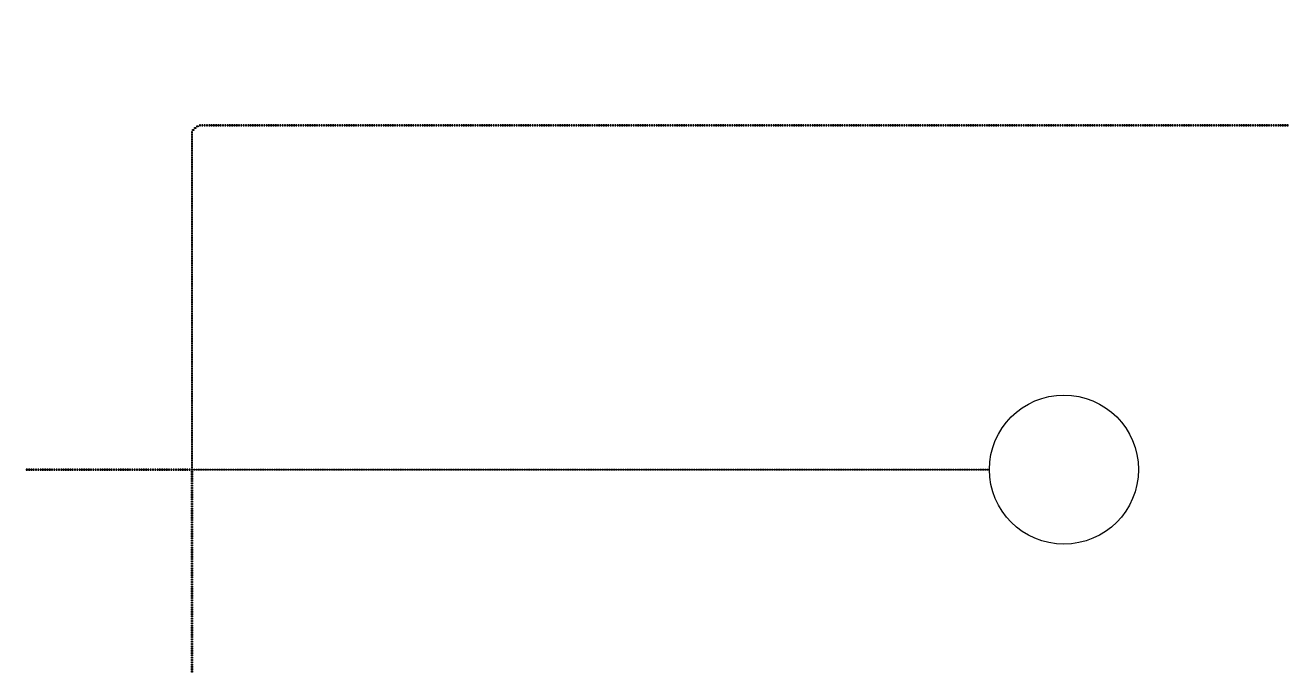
# Model space of a CAD drawing. Header units: inches. Extents: x 734146 to 834146, y 204695 to 304695.
# Drawn here: x 742060 to 745365, y 240892 to 242585 of the extents above; entities that cross this region are included whole.
import ezdxf

# ---------------------------------------------------------------- set-up
doc = ezdxf.new("R2010")
doc.units = ezdxf.units.IN
doc.header["$MEASUREMENT"] = 0

# ---------------------------------------------------------------- blocks, each defined once
blk = doc.blocks.new('*U107')
blk.add_lwpolyline([(1.5, 1.5), (-1.5, 1.5), (-1.5, -1.5), (1.5, -1.5)], close=True)
blk = doc.blocks.new('*U108')
at = {"color": 0, "linetype": 'ByBlock', "lineweight": -2, "transparency": 16777216}
for p in [(0, 0), (6, 0), (12, 0), (18, 0), (24, 0), (30, 0), (36, 0), (42, 0), (48, 0), (54, 0), (60, 0), (66, 0), (72, 0), (78, 0), (84, 0), (90, 0), (96, 0), (102, 0), (108, 0), (114, 0), (120, 0), (126, 0), (132, 0), (138, 0), (144, 0), (150, 0), (156, 0), (162, 0), (168, 0), (174, 0), (180, 0), (186, 0), (192, 0), (198, 0), (204, 0), (210, 0), (216, 0), (222, 0), (228, 0), (234, 0), (240, 0), (246, 0), (252, 0), (258, 0), (264, 0), (270, 0), (276, 0), (282, 0), (288, 0), (294, 0), (300, 0), (306, 0), (312, 0), (318, 0), (324, 0), (330, 0), (336, 0), (342, 0), (348, 0), (354, 0), (360, 0), (366, 0), (372, 0), (378, 0), (384, 0), (390, 0), (396, 0), (402, 0), (408, 0), (414, 0), (420, 0), (426, 0), (432, 0), (438, 0), (444, 0), (450, 0), (456, 0), (462, 0), (468, 0), (474, 0), (480, 0), (486, 0), (492, 0), (498, 0), (504, 0), (510, 0), (516, 0), (522, 0), (528, 0), (534, 0), (540, 0), (546, 0), (552, 0), (558, 0), (564, 0), (570, 0), (576, 0), (582, 0), (588, 0), (594, 0), (600, 0), (606, 0), (612, 0), (618, 0), (624, 0), (630, 0), (636, 0), (642, 0), (648, 0), (654, 0), (660, 0), (666, 0), (672, 0), (678, 0), (684, 0), (690, 0), (696, 0), (702, 0), (708, 0), (714, 0), (720, 0), (726, 0), (732, 0), (738, 0), (744, 0), (750, 0), (756, 0), (762, 0), (768, 0), (774, 0), (780, 0), (786, 0), (792, 0), (798, 0), (804, 0), (810, 0), (816, 0), (822, 0), (828, 0), (834, 0), (840, 0), (846, 0), (852, 0), (858, 0), (864, 0), (870, 0), (876, 0), (882, 0)]:
    blk.add_blockref('*U107', p, dxfattribs=at)
blk = doc.blocks.new('*U109')
blk.add_lwpolyline([(-1.5, 1.5), (1.5, 1.5), (1.5, -1.5), (-1.5, -1.5)], close=True)
blk = doc.blocks.new('*U110')
at = {"color": 0, "linetype": 'ByBlock', "lineweight": -2, "transparency": 16777216}
for p in [(0, 2844), (0, 2838), (0, 2832), (0, 2826), (0, 2820), (0, 2814), (0, 2808), (0, 2802), (0, 2796), (0, 2790), (0, 2784), (0, 2778), (0, 2772), (0, 2766), (0, 2760), (0, 2754), (0, 2748), (0, 2742), (0, 2736), (0, 2730), (0, 2724), (0, 2718), (0, 2712), (0, 2706), (0, 2700), (0, 2694), (0, 2688), (0, 2682), (0, 2676), (0, 2670), (0, 2664), (0, 2658), (0, 2652), (0, 2646), (0, 2640), (0, 2634), (0, 2628), (0, 2622), (0, 2616), (0, 2610), (0, 2604), (0, 2598), (0, 2592), (0, 2586), (0, 2580), (0, 2574), (0, 2568), (0, 2562), (0, 2556), (0, 2550), (0, 2544), (0, 2538), (0, 2532), (0, 2526), (0, 2520), (0, 2514), (0, 2508), (0, 2502), (0, 2496), (0, 2490), (0, 2484), (0, 2478), (0, 2472), (0, 2466), (0, 2460), (0, 2454), (0, 2448), (0, 2442), (0, 2436), (0, 2430), (0, 2424), (0, 2418), (0, 2412), (0, 2406), (0, 2400), (0, 2394), (0, 2388), (0, 2382), (0, 2376), (0, 2370), (0, 2364), (0, 2358), (0, 2352), (0, 2346), (0, 2340), (0, 2334), (0, 2328), (0, 2322), (0, 2316), (0, 2310), (0, 2304), (0, 2298), (0, 2292), (0, 2286), (0, 2280), (0, 2274), (0, 2268), (0, 2262), (0, 2256), (0, 2250), (0, 2244), (0, 2238), (0, 2232), (0, 2226), (0, 2220), (0, 2214), (0, 2208), (0, 2202), (0, 2196), (0, 2190), (0, 2184), (0, 2178), (0, 2172), (0, 2166), (0, 2160), (0, 2154), (0, 2148), (0, 2142), (0, 2136), (0, 2130), (0, 2124), (0, 2118), (0, 2112), (0, 2106), (0, 2100), (0, 2094), (0, 2088), (0, 2082), (0, 2076), (0, 2070), (0, 2064), (0, 2058), (0, 2052), (0, 2046), (0, 2040), (0, 2034), (0, 2028), (0, 2022), (0, 2016), (0, 2010), (0, 2004), (0, 1998), (0, 1992), (0, 1986), (0, 1980), (0, 1974), (0, 1968), (0, 1962), (0, 1956), (0, 1950), (0, 1944), (0, 1938), (0, 1932), (0, 1926), (0, 1920), (0, 1914), (0, 1908), (0, 1902), (0, 1896), (0, 1890), (0, 1884), (0, 1878), (0, 1872), (0, 1866), (0, 1860), (0, 1854), (0, 1848), (0, 1842), (0, 1836), (0, 1830), (0, 1824), (0, 1818), (0, 1812), (0, 1806), (0, 1800), (0, 1794), (0, 1788), (0, 1782), (0, 1776), (0, 1770), (0, 1764), (0, 1758), (0, 1752), (0, 1746), (0, 1740), (0, 1734), (0, 1728), (0, 1722), (0, 1716), (0, 1710), (0, 1704), (0, 1698), (0, 1692), (0, 1686), (0, 1680), (0, 1674), (0, 1668), (0, 1662), (0, 1656), (0, 1650), (0, 1644), (0, 1638), (0, 1632), (0, 1626), (0, 1620), (0, 1614), (0, 1608), (0, 1602), (0, 1596), (0, 1590), (0, 1584), (0, 1578), (0, 1572), (0, 1566), (0, 1560), (0, 1554), (0, 1548), (0, 1542), (0, 1536), (0, 1530), (0, 1524), (0, 1518), (0, 1512), (0, 1506), (0, 1500), (0, 1494), (0, 1488), (0, 1482), (0, 1476), (0, 1470), (0, 1464), (0, 1458), (0, 1452), (0, 1446), (0, 1440), (0, 1434), (0, 1428), (0, 1422), (0, 1416), (0, 1410), (0, 1404), (0, 1398), (0, 1392), (0, 1386), (0, 1380), (0, 1374), (0, 1368), (0, 1362), (0, 1356), (0, 1350), (0, 1344), (0, 1338), (0, 1332), (0, 1326), (0, 1320), (0, 1314), (0, 1308), (0, 1302), (0, 1296), (0, 1290), (0, 1284), (0, 1278), (0, 1272), (0, 1266), (0, 1260), (0, 1254), (0, 1248), (0, 1242), (0, 1236), (0, 1230), (0, 1224), (0, 1218), (0, 1212), (0, 1206), (0, 1200), (0, 1194), (0, 1188), (0, 1182), (0, 1176), (0, 1170), (0, 1164), (0, 1158), (0, 1152), (0, 1146), (0, 1140), (0, 1134), (0, 1128), (0, 1122), (0, 1116), (0, 1110), (0, 1104), (0, 1098), (0, 1092), (0, 1086), (0, 1080), (0, 1074), (0, 1068), (0, 1062), (0, 1056), (0, 1050), (0, 1044), (0, 1038), (0, 1032), (0, 1026), (0, 1020), (0, 1014), (0, 1008), (0, 1002), (0, 996), (0, 990), (0, 984), (0, 978), (0, 972), (0, 966), (0, 960), (0, 954), (0, 948), (0, 942), (0, 936), (0, 930), (0, 924), (0, 918), (0, 912), (0, 906), (0, 900), (0, 894), (0, 888), (0, 882), (0, 876), (0, 870), (0, 864), (0, 858), (0, 852), (0, 846), (0, 840), (0, 834), (0, 828), (0, 822), (0, 816), (0, 810), (0, 804), (0, 798), (0, 792), (0, 786), (0, 780), (0, 774), (0, 768), (0, 762), (0, 756), (0, 750), (0, 744), (0, 738), (0, 732), (0, 726), (0, 720), (0, 714), (0, 708), (0, 702), (0, 696), (0, 690), (0, 684), (0, 678), (0, 672), (0, 666), (0, 660), (0, 654), (0, 648), (0, 642), (0, 636), (0, 630), (0, 624), (0, 618), (0, 612), (0, 606), (0, 600), (0, 594), (0, 588), (0, 582), (0, 576), (0, 570), (0, 564), (0, 558), (0, 552), (0, 546), (0, 540), (0, 534), (0, 528), (0, 522), (0, 516), (0, 510), (0, 504), (0, 498), (0, 492), (0, 486), (0, 480), (0, 474), (0, 468), (0, 462), (0, 456), (0, 450), (0, 444), (0, 438), (0, 432), (0, 426), (0, 420), (0, 414), (0, 408), (0, 402), (0, 396), (0, 390), (0, 384), (0, 378), (0, 372), (0, 366), (0, 360), (0, 354), (0, 348), (0, 342), (0, 336), (0, 330), (0, 324), (0, 318), (0, 312), (0, 306), (0, 300), (0, 294), (0, 288), (0, 282), (0, 276), (0, 270), (0, 264), (0, 258), (0, 252), (0, 246), (0, 240), (0, 234), (0, 228), (0, 222), (0, 216), (0, 210), (0, 204), (0, 198), (0, 192), (0, 186), (0, 180), (0, 174), (0, 168), (0, 162), (0, 156), (0, 150), (0, 144), (0, 138), (0, 132), (0, 126), (0, 120), (0, 114), (0, 108), (0, 102), (0, 96), (0, 90), (0, 84), (0, 78), (0, 72), (0, 66), (0, 60), (0, 54), (0, 48), (0, 42), (0, 36), (0, 30), (0, 24), (0, 18), (0, 12), (0, 6), (0, 0)]:
    blk.add_blockref('*U109', p, dxfattribs=at)

msp = doc.modelspace()

# ---------------------------------------------------------------- linework, layer by layer
for points in [[(742497.8, 242309.6), (742497.8, 242312.6), (742500.8, 242312.6), (742500.8, 242309.6)], [(742503.1, 242314.9), (742503.1, 242317.9), (742506.1, 242317.9), (742506.1, 242314.9)], [(742509, 242319.6), (742509, 242322.6), (742512, 242322.6), (742512, 242319.6)], [(742062.7, 241424.6), (742062.7, 241421.6), (742065.7, 241421.6), (742065.7, 241424.6)], [(742068.7, 241424.6), (742068.7, 241421.6), (742071.7, 241421.6), (742071.7, 241424.6)], [(742074.7, 241424.6), (742074.7, 241421.6), (742077.7, 241421.6), (742077.7, 241424.6)], [(742080.7, 241424.6), (742080.7, 241421.6), (742083.7, 241421.6), (742083.7, 241424.6)], [(742086.7, 241424.6), (742086.7, 241421.6), (742089.7, 241421.6), (742089.7, 241424.6)], [(742092.7, 241424.6), (742092.7, 241421.6), (742095.7, 241421.6), (742095.7, 241424.6)], [(742098.7, 241424.6), (742098.7, 241421.6), (742101.7, 241421.6), (742101.7, 241424.6)], [(742104.7, 241424.6), (742104.7, 241421.6), (742107.7, 241421.6), (742107.7, 241424.6)], [(742110.7, 241424.6), (742110.7, 241421.6), (742113.7, 241421.6), (742113.7, 241424.6)], [(742116.7, 241424.6), (742116.7, 241421.6), (742119.7, 241421.6), (742119.7, 241424.6)], [(742122.7, 241424.6), (742122.7, 241421.6), (742125.7, 241421.6), (742125.7, 241424.6)], [(742128.7, 241424.6), (742128.7, 241421.6), (742131.7, 241421.6), (742131.7, 241424.6)], [(742134.7, 241424.6), (742134.7, 241421.6), (742137.7, 241421.6), (742137.7, 241424.6)], [(742140.7, 241424.6), (742140.7, 241421.6), (742143.7, 241421.6), (742143.7, 241424.6)], [(742146.7, 241424.6), (742146.7, 241421.6), (742149.7, 241421.6), (742149.7, 241424.6)], [(742152.7, 241424.6), (742152.7, 241421.6), (742155.7, 241421.6), (742155.7, 241424.6)], [(742158.7, 241424.6), (742158.7, 241421.6), (742161.7, 241421.6), (742161.7, 241424.6)], [(742164.7, 241424.6), (742164.7, 241421.6), (742167.7, 241421.6), (742167.7, 241424.6)], [(742170.7, 241424.6), (742170.7, 241421.6), (742173.7, 241421.6), (742173.7, 241424.6)], [(742176.7, 241424.6), (742176.7, 241421.6), (742179.7, 241421.6), (742179.7, 241424.6)], [(742182.7, 241424.6), (742182.7, 241421.6), (742185.7, 241421.6), (742185.7, 241424.6)], [(742188.7, 241424.6), (742188.7, 241421.6), (742191.7, 241421.6), (742191.7, 241424.6)], [(742194.7, 241424.6), (742194.7, 241421.6), (742197.7, 241421.6), (742197.7, 241424.6)], [(742200.7, 241424.6), (742200.7, 241421.6), (742203.7, 241421.6), (742203.7, 241424.6)], [(742206.7, 241424.6), (742206.7, 241421.6), (742209.7, 241421.6), (742209.7, 241424.6)], [(742212.7, 241424.6), (742212.7, 241421.6), (742215.7, 241421.6), (742215.7, 241424.6)], [(742218.7, 241424.6), (742218.7, 241421.6), (742221.7, 241421.6), (742221.7, 241424.6)], [(742224.7, 241424.6), (742224.7, 241421.6), (742227.7, 241421.6), (742227.7, 241424.6)], [(742230.7, 241424.6), (742230.7, 241421.6), (742233.7, 241421.6), (742233.7, 241424.6)], [(742236.7, 241424.6), (742236.7, 241421.6), (742239.7, 241421.6), (742239.7, 241424.6)], [(742242.7, 241424.6), (742242.7, 241421.6), (742245.7, 241421.6), (742245.7, 241424.6)], [(742248.7, 241424.6), (742248.7, 241421.6), (742251.7, 241421.6), (742251.7, 241424.6)], [(742254.7, 241424.6), (742254.7, 241421.6), (742257.7, 241421.6), (742257.7, 241424.6)], [(742260.7, 241424.6), (742260.7, 241421.6), (742263.7, 241421.6), (742263.7, 241424.6)], [(742266.7, 241424.6), (742266.7, 241421.6), (742269.7, 241421.6), (742269.7, 241424.6)], [(742272.7, 241424.6), (742272.7, 241421.6), (742275.7, 241421.6), (742275.7, 241424.6)], [(742278.7, 241424.6), (742278.7, 241421.6), (742281.7, 241421.6), (742281.7, 241424.6)], [(742284.7, 241424.6), (742284.7, 241421.6), (742287.7, 241421.6), (742287.7, 241424.6)], [(742290.7, 241424.6), (742290.7, 241421.6), (742293.7, 241421.6), (742293.7, 241424.6)], [(742296.7, 241424.6), (742296.7, 241421.6), (742299.7, 241421.6), (742299.7, 241424.6)], [(742302.7, 241424.6), (742302.7, 241421.6), (742305.7, 241421.6), (742305.7, 241424.6)], [(742308.7, 241424.6), (742308.7, 241421.6), (742311.7, 241421.6), (742311.7, 241424.6)], [(742314.7, 241424.6), (742314.7, 241421.6), (742317.7, 241421.6), (742317.7, 241424.6)], [(742320.7, 241424.6), (742320.7, 241421.6), (742323.7, 241421.6), (742323.7, 241424.6)], [(742326.7, 241424.6), (742326.7, 241421.6), (742329.7, 241421.6), (742329.7, 241424.6)], [(742332.7, 241424.6), (742332.7, 241421.6), (742335.7, 241421.6), (742335.7, 241424.6)], [(742338.7, 241424.6), (742338.7, 241421.6), (742341.7, 241421.6), (742341.7, 241424.6)], [(742344.7, 241424.6), (742344.7, 241421.6), (742347.7, 241421.6), (742347.7, 241424.6)], [(742350.7, 241424.6), (742350.7, 241421.6), (742353.7, 241421.6), (742353.7, 241424.6)], [(742356.7, 241424.6), (742356.7, 241421.6), (742359.7, 241421.6), (742359.7, 241424.6)], [(742362.7, 241424.6), (742362.7, 241421.6), (742365.7, 241421.6), (742365.7, 241424.6)], [(742368.7, 241424.6), (742368.7, 241421.6), (742371.7, 241421.6), (742371.7, 241424.6)], [(742374.7, 241424.6), (742374.7, 241421.6), (742377.7, 241421.6), (742377.7, 241424.6)], [(742380.7, 241424.6), (742380.7, 241421.6), (742383.7, 241421.6), (742383.7, 241424.6)], [(742386.7, 241424.6), (742386.7, 241421.6), (742389.7, 241421.6), (742389.7, 241424.6)], [(742392.7, 241424.6), (742392.7, 241421.6), (742395.7, 241421.6), (742395.7, 241424.6)], [(742398.7, 241424.6), (742398.7, 241421.6), (742401.7, 241421.6), (742401.7, 241424.6)], [(742404.7, 241424.6), (742404.7, 241421.6), (742407.7, 241421.6), (742407.7, 241424.6)], [(742410.7, 241424.6), (742410.7, 241421.6), (742413.7, 241421.6), (742413.7, 241424.6)], [(742416.7, 241424.6), (742416.7, 241421.6), (742419.7, 241421.6), (742419.7, 241424.6)], [(742422.7, 241424.6), (742422.7, 241421.6), (742425.7, 241421.6), (742425.7, 241424.6)], [(742428.7, 241424.6), (742428.7, 241421.6), (742431.7, 241421.6), (742431.7, 241424.6)], [(742434.7, 241424.6), (742434.7, 241421.6), (742437.7, 241421.6), (742437.7, 241424.6)], [(742440.7, 241424.6), (742440.7, 241421.6), (742443.7, 241421.6), (742443.7, 241424.6)], [(742446.7, 241424.6), (742446.7, 241421.6), (742449.7, 241421.6), (742449.7, 241424.6)], [(742452.7, 241424.6), (742452.7, 241421.6), (742455.7, 241421.6), (742455.7, 241424.6)], [(742458.7, 241424.6), (742458.7, 241421.6), (742461.7, 241421.6), (742461.7, 241424.6)], [(742464.7, 241424.6), (742464.7, 241421.6), (742467.7, 241421.6), (742467.7, 241424.6)], [(742470.7, 241424.6), (742470.7, 241421.6), (742473.7, 241421.6), (742473.7, 241424.6)], [(742476.7, 241424.6), (742476.7, 241421.6), (742479.7, 241421.6), (742479.7, 241424.6)], [(742482.7, 241424.6), (742482.7, 241421.6), (742485.7, 241421.6), (742485.7, 241424.6)], [(742488.7, 241424.6), (742488.7, 241421.6), (742491.7, 241421.6), (742491.7, 241424.6)], [(742494.7, 241415.6), (742494.7, 241418.6), (742497.7, 241418.6), (742497.7, 241415.6)], [(742494.7, 241409.6), (742494.7, 241412.6), (742497.7, 241412.6), (742497.7, 241409.6)], [(742494.7, 241403.6), (742494.7, 241406.6), (742497.7, 241406.6), (742497.7, 241403.6)], [(742503.7, 241424.6), (742503.7, 241421.6), (742500.7, 241421.6), (742500.7, 241424.6)], [(742509.7, 241424.6), (742509.7, 241421.6), (742506.7, 241421.6), (742506.7, 241424.6)], [(742515.7, 241424.6), (742515.7, 241421.6), (742512.7, 241421.6), (742512.7, 241424.6)], [(742521.7, 241424.6), (742521.7, 241421.6), (742518.7, 241421.6), (742518.7, 241424.6)], [(742527.7, 241424.6), (742527.7, 241421.6), (742524.7, 241421.6), (742524.7, 241424.6)], [(742533.7, 241424.6), (742533.7, 241421.6), (742530.7, 241421.6), (742530.7, 241424.6)], [(742539.7, 241424.6), (742539.7, 241421.6), (742536.7, 241421.6), (742536.7, 241424.6)], [(742545.7, 241424.6), (742545.7, 241421.6), (742542.7, 241421.6), (742542.7, 241424.6)], [(742551.7, 241424.6), (742551.7, 241421.6), (742548.7, 241421.6), (742548.7, 241424.6)], [(742557.7, 241424.6), (742557.7, 241421.6), (742554.7, 241421.6), (742554.7, 241424.6)], [(742563.7, 241424.6), (742563.7, 241421.6), (742560.7, 241421.6), (742560.7, 241424.6)], [(742569.7, 241424.6), (742569.7, 241421.6), (742566.7, 241421.6), (742566.7, 241424.6)], [(742575.7, 241424.6), (742575.7, 241421.6), (742572.7, 241421.6), (742572.7, 241424.6)], [(742581.7, 241424.6), (742581.7, 241421.6), (742578.7, 241421.6), (742578.7, 241424.6)], [(742587.7, 241424.6), (742587.7, 241421.6), (742584.7, 241421.6), (742584.7, 241424.6)], [(742593.7, 241424.6), (742593.7, 241421.6), (742590.7, 241421.6), (742590.7, 241424.6)], [(742599.7, 241424.6), (742599.7, 241421.6), (742596.7, 241421.6), (742596.7, 241424.6)], [(742605.7, 241424.6), (742605.7, 241421.6), (742602.7, 241421.6), (742602.7, 241424.6)], [(742611.7, 241424.6), (742611.7, 241421.6), (742608.7, 241421.6), (742608.7, 241424.6)], [(742617.7, 241424.6), (742617.7, 241421.6), (742614.7, 241421.6), (742614.7, 241424.6)], [(742623.7, 241424.6), (742623.7, 241421.6), (742620.7, 241421.6), (742620.7, 241424.6)], [(742629.7, 241424.6), (742629.7, 241421.6), (742626.7, 241421.6), (742626.7, 241424.6)], [(742635.7, 241424.6), (742635.7, 241421.6), (742632.7, 241421.6), (742632.7, 241424.6)], [(742641.7, 241424.6), (742641.7, 241421.6), (742638.7, 241421.6), (742638.7, 241424.6)], [(742647.7, 241424.6), (742647.7, 241421.6), (742644.7, 241421.6), (742644.7, 241424.6)], [(742653.7, 241424.6), (742653.7, 241421.6), (742650.7, 241421.6), (742650.7, 241424.6)], [(742659.7, 241424.6), (742659.7, 241421.6), (742656.7, 241421.6), (742656.7, 241424.6)], [(742665.7, 241424.6), (742665.7, 241421.6), (742662.7, 241421.6), (742662.7, 241424.6)], [(742671.7, 241424.6), (742671.7, 241421.6), (742668.7, 241421.6), (742668.7, 241424.6)], [(742677.7, 241424.6), (742677.7, 241421.6), (742674.7, 241421.6), (742674.7, 241424.6)], [(742683.7, 241424.6), (742683.7, 241421.6), (742680.7, 241421.6), (742680.7, 241424.6)], [(742689.7, 241424.6), (742689.7, 241421.6), (742686.7, 241421.6), (742686.7, 241424.6)], [(742695.7, 241424.6), (742695.7, 241421.6), (742692.7, 241421.6), (742692.7, 241424.6)], [(742701.7, 241424.6), (742701.7, 241421.6), (742698.7, 241421.6), (742698.7, 241424.6)], [(742707.7, 241424.6), (742707.7, 241421.6), (742704.7, 241421.6), (742704.7, 241424.6)], [(742713.7, 241424.6), (742713.7, 241421.6), (742710.7, 241421.6), (742710.7, 241424.6)], [(742719.7, 241424.6), (742719.7, 241421.6), (742716.7, 241421.6), (742716.7, 241424.6)], [(742725.7, 241424.6), (742725.7, 241421.6), (742722.7, 241421.6), (742722.7, 241424.6)], [(742731.7, 241424.6), (742731.7, 241421.6), (742728.7, 241421.6), (742728.7, 241424.6)], [(742737.7, 241424.6), (742737.7, 241421.6), (742734.7, 241421.6), (742734.7, 241424.6)], [(742743.7, 241424.6), (742743.7, 241421.6), (742740.7, 241421.6), (742740.7, 241424.6)], [(742749.7, 241424.6), (742749.7, 241421.6), (742746.7, 241421.6), (742746.7, 241424.6)], [(742755.7, 241424.6), (742755.7, 241421.6), (742752.7, 241421.6), (742752.7, 241424.6)], [(742761.7, 241424.6), (742761.7, 241421.6), (742758.7, 241421.6), (742758.7, 241424.6)], [(742767.7, 241424.6), (742767.7, 241421.6), (742764.7, 241421.6), (742764.7, 241424.6)], [(742773.7, 241424.6), (742773.7, 241421.6), (742770.7, 241421.6), (742770.7, 241424.6)], [(742779.7, 241424.6), (742779.7, 241421.6), (742776.7, 241421.6), (742776.7, 241424.6)], [(742785.7, 241424.6), (742785.7, 241421.6), (742782.7, 241421.6), (742782.7, 241424.6)], [(742791.7, 241424.6), (742791.7, 241421.6), (742788.7, 241421.6), (742788.7, 241424.6)], [(742797.7, 241424.6), (742797.7, 241421.6), (742794.7, 241421.6), (742794.7, 241424.6)], [(742803.7, 241424.6), (742803.7, 241421.6), (742800.7, 241421.6), (742800.7, 241424.6)], [(742809.7, 241424.6), (742809.7, 241421.6), (742806.7, 241421.6), (742806.7, 241424.6)], [(742815.7, 241424.6), (742815.7, 241421.6), (742812.7, 241421.6), (742812.7, 241424.6)], [(742821.7, 241424.6), (742821.7, 241421.6), (742818.7, 241421.6), (742818.7, 241424.6)], [(742827.7, 241424.6), (742827.7, 241421.6), (742824.7, 241421.6), (742824.7, 241424.6)], [(742833.7, 241424.6), (742833.7, 241421.6), (742830.7, 241421.6), (742830.7, 241424.6)], [(742839.7, 241424.6), (742839.7, 241421.6), (742836.7, 241421.6), (742836.7, 241424.6)], [(742845.7, 241424.6), (742845.7, 241421.6), (742842.7, 241421.6), (742842.7, 241424.6)], [(742851.7, 241424.6), (742851.7, 241421.6), (742848.7, 241421.6), (742848.7, 241424.6)], [(742857.7, 241424.6), (742857.7, 241421.6), (742854.7, 241421.6), (742854.7, 241424.6)], [(742863.7, 241424.6), (742863.7, 241421.6), (742860.7, 241421.6), (742860.7, 241424.6)], [(742869.7, 241424.6), (742869.7, 241421.6), (742866.7, 241421.6), (742866.7, 241424.6)], [(742875.7, 241424.6), (742875.7, 241421.6), (742872.7, 241421.6), (742872.7, 241424.6)], [(742881.7, 241424.6), (742881.7, 241421.6), (742878.7, 241421.6), (742878.7, 241424.6)], [(742887.7, 241424.6), (742887.7, 241421.6), (742884.7, 241421.6), (742884.7, 241424.6)], [(742893.7, 241424.6), (742893.7, 241421.6), (742890.7, 241421.6), (742890.7, 241424.6)], [(742899.7, 241424.6), (742899.7, 241421.6), (742896.7, 241421.6), (742896.7, 241424.6)], [(742905.7, 241424.6), (742905.7, 241421.6), (742902.7, 241421.6), (742902.7, 241424.6)], [(742911.7, 241424.6), (742911.7, 241421.6), (742908.7, 241421.6), (742908.7, 241424.6)], [(742917.7, 241424.6), (742917.7, 241421.6), (742914.7, 241421.6), (742914.7, 241424.6)], [(742923.7, 241424.6), (742923.7, 241421.6), (742920.7, 241421.6), (742920.7, 241424.6)], [(742929.7, 241424.6), (742929.7, 241421.6), (742926.7, 241421.6), (742926.7, 241424.6)], [(742935.7, 241424.6), (742935.7, 241421.6), (742932.7, 241421.6), (742932.7, 241424.6)], [(742941.7, 241424.6), (742941.7, 241421.6), (742938.7, 241421.6), (742938.7, 241424.6)], [(742947.7, 241424.6), (742947.7, 241421.6), (742944.7, 241421.6), (742944.7, 241424.6)], [(742953.7, 241424.6), (742953.7, 241421.6), (742950.7, 241421.6), (742950.7, 241424.6)], [(742959.7, 241424.6), (742959.7, 241421.6), (742956.7, 241421.6), (742956.7, 241424.6)], [(742965.7, 241424.6), (742965.7, 241421.6), (742962.7, 241421.6), (742962.7, 241424.6)], [(742971.7, 241424.6), (742971.7, 241421.6), (742968.7, 241421.6), (742968.7, 241424.6)], [(742977.7, 241424.6), (742977.7, 241421.6), (742974.7, 241421.6), (742974.7, 241424.6)], [(742983.7, 241424.6), (742983.7, 241421.6), (742980.7, 241421.6), (742980.7, 241424.6)], [(742989.7, 241424.6), (742989.7, 241421.6), (742986.7, 241421.6), (742986.7, 241424.6)], [(742995.7, 241424.6), (742995.7, 241421.6), (742992.7, 241421.6), (742992.7, 241424.6)], [(743001.7, 241424.6), (743001.7, 241421.6), (742998.7, 241421.6), (742998.7, 241424.6)], [(743007.7, 241424.6), (743007.7, 241421.6), (743004.7, 241421.6), (743004.7, 241424.6)], [(743013.7, 241424.6), (743013.7, 241421.6), (743010.7, 241421.6), (743010.7, 241424.6)], [(743019.7, 241424.6), (743019.7, 241421.6), (743016.7, 241421.6), (743016.7, 241424.6)], [(743025.7, 241424.6), (743025.7, 241421.6), (743022.7, 241421.6), (743022.7, 241424.6)], [(743031.7, 241424.6), (743031.7, 241421.6), (743028.7, 241421.6), (743028.7, 241424.6)], [(743037.7, 241424.6), (743037.7, 241421.6), (743034.7, 241421.6), (743034.7, 241424.6)], [(743043.7, 241424.6), (743043.7, 241421.6), (743040.7, 241421.6), (743040.7, 241424.6)], [(743049.7, 241424.6), (743049.7, 241421.6), (743046.7, 241421.6), (743046.7, 241424.6)], [(743055.7, 241424.6), (743055.7, 241421.6), (743052.7, 241421.6), (743052.7, 241424.6)], [(743061.7, 241424.6), (743061.7, 241421.6), (743058.7, 241421.6), (743058.7, 241424.6)], [(743067.7, 241424.6), (743067.7, 241421.6), (743064.7, 241421.6), (743064.7, 241424.6)], [(743073.7, 241424.6), (743073.7, 241421.6), (743070.7, 241421.6), (743070.7, 241424.6)], [(743079.7, 241424.6), (743079.7, 241421.6), (743076.7, 241421.6), (743076.7, 241424.6)], [(743085.7, 241424.6), (743085.7, 241421.6), (743082.7, 241421.6), (743082.7, 241424.6)], [(743091.7, 241424.6), (743091.7, 241421.6), (743088.7, 241421.6), (743088.7, 241424.6)], [(743097.7, 241424.6), (743097.7, 241421.6), (743094.7, 241421.6), (743094.7, 241424.6)], [(743103.7, 241424.6), (743103.7, 241421.6), (743100.7, 241421.6), (743100.7, 241424.6)], [(743109.7, 241424.6), (743109.7, 241421.6), (743106.7, 241421.6), (743106.7, 241424.6)], [(743115.7, 241424.6), (743115.7, 241421.6), (743112.7, 241421.6), (743112.7, 241424.6)], [(743121.7, 241424.6), (743121.7, 241421.6), (743118.7, 241421.6), (743118.7, 241424.6)], [(743127.7, 241424.6), (743127.7, 241421.6), (743124.7, 241421.6), (743124.7, 241424.6)], [(743133.7, 241424.6), (743133.7, 241421.6), (743130.7, 241421.6), (743130.7, 241424.6)], [(743139.7, 241424.6), (743139.7, 241421.6), (743136.7, 241421.6), (743136.7, 241424.6)], [(743145.7, 241424.6), (743145.7, 241421.6), (743142.7, 241421.6), (743142.7, 241424.6)], [(743151.7, 241424.6), (743151.7, 241421.6), (743148.7, 241421.6), (743148.7, 241424.6)], [(743157.7, 241424.6), (743157.7, 241421.6), (743154.7, 241421.6), (743154.7, 241424.6)], [(743163.7, 241424.6), (743163.7, 241421.6), (743160.7, 241421.6), (743160.7, 241424.6)], [(743169.7, 241424.6), (743169.7, 241421.6), (743166.7, 241421.6), (743166.7, 241424.6)], [(743175.7, 241424.6), (743175.7, 241421.6), (743172.7, 241421.6), (743172.7, 241424.6)], [(743181.7, 241424.6), (743181.7, 241421.6), (743178.7, 241421.6), (743178.7, 241424.6)], [(743187.7, 241424.6), (743187.7, 241421.6), (743184.7, 241421.6), (743184.7, 241424.6)], [(743193.7, 241424.6), (743193.7, 241421.6), (743190.7, 241421.6), (743190.7, 241424.6)], [(743199.7, 241424.6), (743199.7, 241421.6), (743196.7, 241421.6), (743196.7, 241424.6)], [(743205.7, 241424.6), (743205.7, 241421.6), (743202.7, 241421.6), (743202.7, 241424.6)], [(743211.7, 241424.6), (743211.7, 241421.6), (743208.7, 241421.6), (743208.7, 241424.6)], [(743217.7, 241424.6), (743217.7, 241421.6), (743214.7, 241421.6), (743214.7, 241424.6)], [(743223.7, 241424.6), (743223.7, 241421.6), (743220.7, 241421.6), (743220.7, 241424.6)], [(743229.7, 241424.6), (743229.7, 241421.6), (743226.7, 241421.6), (743226.7, 241424.6)], [(743235.7, 241424.6), (743235.7, 241421.6), (743232.7, 241421.6), (743232.7, 241424.6)], [(743241.7, 241424.6), (743241.7, 241421.6), (743238.7, 241421.6), (743238.7, 241424.6)], [(743247.7, 241424.6), (743247.7, 241421.6), (743244.7, 241421.6), (743244.7, 241424.6)], [(743253.7, 241424.6), (743253.7, 241421.6), (743250.7, 241421.6), (743250.7, 241424.6)], [(743259.7, 241424.6), (743259.7, 241421.6), (743256.7, 241421.6), (743256.7, 241424.6)], [(743265.7, 241424.6), (743265.7, 241421.6), (743262.7, 241421.6), (743262.7, 241424.6)], [(743271.7, 241424.6), (743271.7, 241421.6), (743268.7, 241421.6), (743268.7, 241424.6)], [(743277.7, 241424.6), (743277.7, 241421.6), (743274.7, 241421.6), (743274.7, 241424.6)], [(743283.7, 241424.6), (743283.7, 241421.6), (743280.7, 241421.6), (743280.7, 241424.6)], [(743289.7, 241424.6), (743289.7, 241421.6), (743286.7, 241421.6), (743286.7, 241424.6)], [(743295.7, 241424.6), (743295.7, 241421.6), (743292.7, 241421.6), (743292.7, 241424.6)], [(743301.7, 241424.6), (743301.7, 241421.6), (743298.7, 241421.6), (743298.7, 241424.6)], [(743307.7, 241424.6), (743307.7, 241421.6), (743304.7, 241421.6), (743304.7, 241424.6)], [(743313.7, 241424.6), (743313.7, 241421.6), (743310.7, 241421.6), (743310.7, 241424.6)], [(743319.7, 241424.6), (743319.7, 241421.6), (743316.7, 241421.6), (743316.7, 241424.6)], [(743325.7, 241424.6), (743325.7, 241421.6), (743322.7, 241421.6), (743322.7, 241424.6)], [(743331.7, 241424.6), (743331.7, 241421.6), (743328.7, 241421.6), (743328.7, 241424.6)], [(743337.7, 241424.6), (743337.7, 241421.6), (743334.7, 241421.6), (743334.7, 241424.6)], [(743343.7, 241424.6), (743343.7, 241421.6), (743340.7, 241421.6), (743340.7, 241424.6)], [(743349.7, 241424.6), (743349.7, 241421.6), (743346.7, 241421.6), (743346.7, 241424.6)], [(743355.7, 241424.6), (743355.7, 241421.6), (743352.7, 241421.6), (743352.7, 241424.6)], [(743361.7, 241424.6), (743361.7, 241421.6), (743358.7, 241421.6), (743358.7, 241424.6)], [(743367.7, 241424.6), (743367.7, 241421.6), (743364.7, 241421.6), (743364.7, 241424.6)], [(743373.7, 241424.6), (743373.7, 241421.6), (743370.7, 241421.6), (743370.7, 241424.6)], [(743379.7, 241424.6), (743379.7, 241421.6), (743376.7, 241421.6), (743376.7, 241424.6)], [(743385.7, 241424.6), (743385.7, 241421.6), (743382.7, 241421.6), (743382.7, 241424.6)], [(743391.7, 241424.6), (743391.7, 241421.6), (743388.7, 241421.6), (743388.7, 241424.6)], [(743397.7, 241424.6), (743397.7, 241421.6), (743394.7, 241421.6), (743394.7, 241424.6)], [(743403.7, 241424.6), (743403.7, 241421.6), (743400.7, 241421.6), (743400.7, 241424.6)], [(743409.7, 241424.6), (743409.7, 241421.6), (743406.7, 241421.6), (743406.7, 241424.6)], [(743415.7, 241424.6), (743415.7, 241421.6), (743412.7, 241421.6), (743412.7, 241424.6)], [(743421.7, 241424.6), (743421.7, 241421.6), (743418.7, 241421.6), (743418.7, 241424.6)], [(743427.7, 241424.6), (743427.7, 241421.6), (743424.7, 241421.6), (743424.7, 241424.6)], [(743433.7, 241424.6), (743433.7, 241421.6), (743430.7, 241421.6), (743430.7, 241424.6)], [(743439.7, 241424.6), (743439.7, 241421.6), (743436.7, 241421.6), (743436.7, 241424.6)], [(743445.7, 241424.6), (743445.7, 241421.6), (743442.7, 241421.6), (743442.7, 241424.6)], [(743451.7, 241424.6), (743451.7, 241421.6), (743448.7, 241421.6), (743448.7, 241424.6)], [(743457.7, 241424.6), (743457.7, 241421.6), (743454.7, 241421.6), (743454.7, 241424.6)], [(743463.7, 241424.6), (743463.7, 241421.6), (743460.7, 241421.6), (743460.7, 241424.6)], [(743469.7, 241424.6), (743469.7, 241421.6), (743466.7, 241421.6), (743466.7, 241424.6)], [(743475.7, 241424.6), (743475.7, 241421.6), (743472.7, 241421.6), (743472.7, 241424.6)], [(743481.7, 241424.6), (743481.7, 241421.6), (743478.7, 241421.6), (743478.7, 241424.6)], [(743487.7, 241424.6), (743487.7, 241421.6), (743484.7, 241421.6), (743484.7, 241424.6)], [(743493.7, 241424.6), (743493.7, 241421.6), (743490.7, 241421.6), (743490.7, 241424.6)], [(743499.7, 241424.6), (743499.7, 241421.6), (743496.7, 241421.6), (743496.7, 241424.6)], [(743505.7, 241424.6), (743505.7, 241421.6), (743502.7, 241421.6), (743502.7, 241424.6)], [(743511.7, 241424.6), (743511.7, 241421.6), (743508.7, 241421.6), (743508.7, 241424.6)], [(743517.7, 241424.6), (743517.7, 241421.6), (743514.7, 241421.6), (743514.7, 241424.6)], [(743523.7, 241424.6), (743523.7, 241421.6), (743520.7, 241421.6), (743520.7, 241424.6)], [(743529.7, 241424.6), (743529.7, 241421.6), (743526.7, 241421.6), (743526.7, 241424.6)], [(743535.7, 241424.6), (743535.7, 241421.6), (743532.7, 241421.6), (743532.7, 241424.6)], [(743541.7, 241424.6), (743541.7, 241421.6), (743538.7, 241421.6), (743538.7, 241424.6)], [(743547.7, 241424.6), (743547.7, 241421.6), (743544.7, 241421.6), (743544.7, 241424.6)], [(743553.7, 241424.6), (743553.7, 241421.6), (743550.7, 241421.6), (743550.7, 241424.6)], [(743559.7, 241424.6), (743559.7, 241421.6), (743556.7, 241421.6), (743556.7, 241424.6)], [(743565.7, 241424.6), (743565.7, 241421.6), (743562.7, 241421.6), (743562.7, 241424.6)], [(743571.7, 241424.6), (743571.7, 241421.6), (743568.7, 241421.6), (743568.7, 241424.6)], [(743577.7, 241424.6), (743577.7, 241421.6), (743574.7, 241421.6), (743574.7, 241424.6)], [(743583.7, 241424.6), (743583.7, 241421.6), (743580.7, 241421.6), (743580.7, 241424.6)], [(743589.7, 241424.6), (743589.7, 241421.6), (743586.7, 241421.6), (743586.7, 241424.6)], [(743595.7, 241424.6), (743595.7, 241421.6), (743592.7, 241421.6), (743592.7, 241424.6)], [(743601.7, 241424.6), (743601.7, 241421.6), (743598.7, 241421.6), (743598.7, 241424.6)], [(743607.7, 241424.6), (743607.7, 241421.6), (743604.7, 241421.6), (743604.7, 241424.6)], [(743613.7, 241424.6), (743613.7, 241421.6), (743610.7, 241421.6), (743610.7, 241424.6)], [(743619.7, 241424.6), (743619.7, 241421.6), (743616.7, 241421.6), (743616.7, 241424.6)], [(743625.7, 241424.6), (743625.7, 241421.6), (743622.7, 241421.6), (743622.7, 241424.6)], [(743631.7, 241424.6), (743631.7, 241421.6), (743628.7, 241421.6), (743628.7, 241424.6)], [(743637.7, 241424.6), (743637.7, 241421.6), (743634.7, 241421.6), (743634.7, 241424.6)], [(743643.7, 241424.6), (743643.7, 241421.6), (743640.7, 241421.6), (743640.7, 241424.6)], [(743649.7, 241424.6), (743649.7, 241421.6), (743646.7, 241421.6), (743646.7, 241424.6)], [(743655.7, 241424.6), (743655.7, 241421.6), (743652.7, 241421.6), (743652.7, 241424.6)], [(743661.7, 241424.6), (743661.7, 241421.6), (743658.7, 241421.6), (743658.7, 241424.6)], [(743667.7, 241424.6), (743667.7, 241421.6), (743664.7, 241421.6), (743664.7, 241424.6)], [(743673.7, 241424.6), (743673.7, 241421.6), (743670.7, 241421.6), (743670.7, 241424.6)], [(743679.7, 241424.6), (743679.7, 241421.6), (743676.7, 241421.6), (743676.7, 241424.6)], [(743685.5, 241424.6), (743685.5, 241421.6), (743682.5, 241421.6), (743682.5, 241424.6)], [(743691.5, 241424.6), (743691.5, 241421.6), (743688.5, 241421.6), (743688.5, 241424.6)], [(743697.5, 241424.6), (743697.5, 241421.6), (743694.5, 241421.6), (743694.5, 241424.6)], [(743703.5, 241424.6), (743703.5, 241421.6), (743700.5, 241421.6), (743700.5, 241424.6)], [(743709.5, 241424.6), (743709.5, 241421.6), (743706.5, 241421.6), (743706.5, 241424.6)], [(743715.5, 241424.6), (743715.5, 241421.6), (743712.5, 241421.6), (743712.5, 241424.6)], [(743721.5, 241424.6), (743721.5, 241421.6), (743718.5, 241421.6), (743718.5, 241424.6)], [(743727.5, 241424.6), (743727.5, 241421.6), (743724.5, 241421.6), (743724.5, 241424.6)], [(743733.5, 241424.6), (743733.5, 241421.6), (743730.5, 241421.6), (743730.5, 241424.6)], [(743739.5, 241424.6), (743739.5, 241421.6), (743736.5, 241421.6), (743736.5, 241424.6)], [(743745.5, 241424.6), (743745.5, 241421.6), (743742.5, 241421.6), (743742.5, 241424.6)], [(743751.5, 241424.6), (743751.5, 241421.6), (743748.5, 241421.6), (743748.5, 241424.6)], [(743757.5, 241424.6), (743757.5, 241421.6), (743754.5, 241421.6), (743754.5, 241424.6)], [(743763.5, 241424.6), (743763.5, 241421.6), (743760.5, 241421.6), (743760.5, 241424.6)], [(743769.5, 241424.6), (743769.5, 241421.6), (743766.5, 241421.6), (743766.5, 241424.6)], [(743775.5, 241424.6), (743775.5, 241421.6), (743772.5, 241421.6), (743772.5, 241424.6)], [(743781.5, 241424.6), (743781.5, 241421.6), (743778.5, 241421.6), (743778.5, 241424.6)], [(743787.5, 241424.6), (743787.5, 241421.6), (743784.5, 241421.6), (743784.5, 241424.6)], [(743793.5, 241424.6), (743793.5, 241421.6), (743790.5, 241421.6), (743790.5, 241424.6)], [(743799.5, 241424.6), (743799.5, 241421.6), (743796.5, 241421.6), (743796.5, 241424.6)], [(743805.5, 241424.6), (743805.5, 241421.6), (743802.5, 241421.6), (743802.5, 241424.6)], [(743811.5, 241424.6), (743811.5, 241421.6), (743808.5, 241421.6), (743808.5, 241424.6)], [(743817.5, 241424.6), (743817.5, 241421.6), (743814.5, 241421.6), (743814.5, 241424.6)], [(743823.5, 241424.6), (743823.5, 241421.6), (743820.5, 241421.6), (743820.5, 241424.6)], [(743829.5, 241424.6), (743829.5, 241421.6), (743826.5, 241421.6), (743826.5, 241424.6)], [(743835.5, 241424.6), (743835.5, 241421.6), (743832.5, 241421.6), (743832.5, 241424.6)], [(743841.5, 241424.6), (743841.5, 241421.6), (743838.5, 241421.6), (743838.5, 241424.6)], [(743847.5, 241424.6), (743847.5, 241421.6), (743844.5, 241421.6), (743844.5, 241424.6)], [(743853.5, 241424.6), (743853.5, 241421.6), (743850.5, 241421.6), (743850.5, 241424.6)], [(743859.5, 241424.6), (743859.5, 241421.6), (743856.5, 241421.6), (743856.5, 241424.6)], [(743865.5, 241424.6), (743865.5, 241421.6), (743862.5, 241421.6), (743862.5, 241424.6)], [(743871.5, 241424.6), (743871.5, 241421.6), (743868.5, 241421.6), (743868.5, 241424.6)], [(743877.5, 241424.6), (743877.5, 241421.6), (743874.5, 241421.6), (743874.5, 241424.6)], [(743883.5, 241424.6), (743883.5, 241421.6), (743880.5, 241421.6), (743880.5, 241424.6)], [(743889.5, 241424.6), (743889.5, 241421.6), (743886.5, 241421.6), (743886.5, 241424.6)], [(743895.5, 241424.6), (743895.5, 241421.6), (743892.5, 241421.6), (743892.5, 241424.6)], [(743901.5, 241424.6), (743901.5, 241421.6), (743898.5, 241421.6), (743898.5, 241424.6)], [(743907.5, 241424.6), (743907.5, 241421.6), (743904.5, 241421.6), (743904.5, 241424.6)], [(743913.5, 241424.6), (743913.5, 241421.6), (743910.5, 241421.6), (743910.5, 241424.6)], [(743919.5, 241424.6), (743919.5, 241421.6), (743916.5, 241421.6), (743916.5, 241424.6)], [(743925.5, 241424.6), (743925.5, 241421.6), (743922.5, 241421.6), (743922.5, 241424.6)], [(743931.5, 241424.6), (743931.5, 241421.6), (743928.5, 241421.6), (743928.5, 241424.6)], [(743937.5, 241424.6), (743937.5, 241421.6), (743934.5, 241421.6), (743934.5, 241424.6)], [(743943.5, 241424.6), (743943.5, 241421.6), (743940.5, 241421.6), (743940.5, 241424.6)], [(743949.5, 241424.6), (743949.5, 241421.6), (743946.5, 241421.6), (743946.5, 241424.6)], [(743955.5, 241424.6), (743955.5, 241421.6), (743952.5, 241421.6), (743952.5, 241424.6)], [(743961.5, 241424.6), (743961.5, 241421.6), (743958.5, 241421.6), (743958.5, 241424.6)], [(743967.5, 241424.6), (743967.5, 241421.6), (743964.5, 241421.6), (743964.5, 241424.6)], [(743973.5, 241424.6), (743973.5, 241421.6), (743970.5, 241421.6), (743970.5, 241424.6)], [(743979.5, 241424.6), (743979.5, 241421.6), (743976.5, 241421.6), (743976.5, 241424.6)], [(743985.5, 241424.6), (743985.5, 241421.6), (743982.5, 241421.6), (743982.5, 241424.6)], [(743991.5, 241424.6), (743991.5, 241421.6), (743988.5, 241421.6), (743988.5, 241424.6)], [(743997.5, 241424.6), (743997.5, 241421.6), (743994.5, 241421.6), (743994.5, 241424.6)], [(744003.5, 241424.6), (744003.5, 241421.6), (744000.5, 241421.6), (744000.5, 241424.6)], [(744009.5, 241424.6), (744009.5, 241421.6), (744006.5, 241421.6), (744006.5, 241424.6)], [(744015.5, 241424.6), (744015.5, 241421.6), (744012.5, 241421.6), (744012.5, 241424.6)], [(744021.5, 241424.6), (744021.5, 241421.6), (744018.5, 241421.6), (744018.5, 241424.6)], [(744027.5, 241424.6), (744027.5, 241421.6), (744024.5, 241421.6), (744024.5, 241424.6)], [(744033.5, 241424.6), (744033.5, 241421.6), (744030.5, 241421.6), (744030.5, 241424.6)], [(744039.5, 241424.6), (744039.5, 241421.6), (744036.5, 241421.6), (744036.5, 241424.6)], [(744045.5, 241424.6), (744045.5, 241421.6), (744042.5, 241421.6), (744042.5, 241424.6)], [(744051.5, 241424.6), (744051.5, 241421.6), (744048.5, 241421.6), (744048.5, 241424.6)], [(744057.5, 241424.6), (744057.5, 241421.6), (744054.5, 241421.6), (744054.5, 241424.6)], [(744063.5, 241424.6), (744063.5, 241421.6), (744060.5, 241421.6), (744060.5, 241424.6)], [(744069.5, 241424.6), (744069.5, 241421.6), (744066.5, 241421.6), (744066.5, 241424.6)], [(744075.5, 241424.6), (744075.5, 241421.6), (744072.5, 241421.6), (744072.5, 241424.6)], [(744081.5, 241424.6), (744081.5, 241421.6), (744078.5, 241421.6), (744078.5, 241424.6)], [(744087.5, 241424.6), (744087.5, 241421.6), (744084.5, 241421.6), (744084.5, 241424.6)], [(744093.5, 241424.6), (744093.5, 241421.6), (744090.5, 241421.6), (744090.5, 241424.6)], [(744099.5, 241424.6), (744099.5, 241421.6), (744096.5, 241421.6), (744096.5, 241424.6)], [(744105.5, 241424.6), (744105.5, 241421.6), (744102.5, 241421.6), (744102.5, 241424.6)], [(744111.5, 241424.6), (744111.5, 241421.6), (744108.5, 241421.6), (744108.5, 241424.6)], [(744117.5, 241424.6), (744117.5, 241421.6), (744114.5, 241421.6), (744114.5, 241424.6)], [(744123.5, 241424.6), (744123.5, 241421.6), (744120.5, 241421.6), (744120.5, 241424.6)], [(744129.5, 241424.6), (744129.5, 241421.6), (744126.5, 241421.6), (744126.5, 241424.6)], [(744135.5, 241424.6), (744135.5, 241421.6), (744132.5, 241421.6), (744132.5, 241424.6)], [(744141.5, 241424.6), (744141.5, 241421.6), (744138.5, 241421.6), (744138.5, 241424.6)], [(744147.5, 241424.6), (744147.5, 241421.6), (744144.5, 241421.6), (744144.5, 241424.6)], [(744153.5, 241424.6), (744153.5, 241421.6), (744150.5, 241421.6), (744150.5, 241424.6)], [(744159.5, 241424.6), (744159.5, 241421.6), (744156.5, 241421.6), (744156.5, 241424.6)], [(744165.5, 241424.6), (744165.5, 241421.6), (744162.5, 241421.6), (744162.5, 241424.6)], [(744171.5, 241424.6), (744171.5, 241421.6), (744168.5, 241421.6), (744168.5, 241424.6)], [(744177.5, 241424.6), (744177.5, 241421.6), (744174.5, 241421.6), (744174.5, 241424.6)], [(744183.5, 241424.6), (744183.5, 241421.6), (744180.5, 241421.6), (744180.5, 241424.6)], [(744189.5, 241424.6), (744189.5, 241421.6), (744186.5, 241421.6), (744186.5, 241424.6)], [(744195.5, 241424.6), (744195.5, 241421.6), (744192.5, 241421.6), (744192.5, 241424.6)], [(744201.5, 241424.6), (744201.5, 241421.6), (744198.5, 241421.6), (744198.5, 241424.6)], [(744207.5, 241424.6), (744207.5, 241421.6), (744204.5, 241421.6), (744204.5, 241424.6)], [(744213.5, 241424.6), (744213.5, 241421.6), (744210.5, 241421.6), (744210.5, 241424.6)], [(744219.5, 241424.6), (744219.5, 241421.6), (744216.5, 241421.6), (744216.5, 241424.6)], [(744225.5, 241424.6), (744225.5, 241421.6), (744222.5, 241421.6), (744222.5, 241424.6)], [(744231.5, 241424.6), (744231.5, 241421.6), (744228.5, 241421.6), (744228.5, 241424.6)], [(744237.5, 241424.6), (744237.5, 241421.6), (744234.5, 241421.6), (744234.5, 241424.6)], [(744243.5, 241424.6), (744243.5, 241421.6), (744240.5, 241421.6), (744240.5, 241424.6)], [(744249.5, 241424.6), (744249.5, 241421.6), (744246.5, 241421.6), (744246.5, 241424.6)], [(744255.5, 241424.6), (744255.5, 241421.6), (744252.5, 241421.6), (744252.5, 241424.6)], [(744261.5, 241424.6), (744261.5, 241421.6), (744258.5, 241421.6), (744258.5, 241424.6)], [(744267.5, 241424.6), (744267.5, 241421.6), (744264.5, 241421.6), (744264.5, 241424.6)], [(744273.5, 241424.6), (744273.5, 241421.6), (744270.5, 241421.6), (744270.5, 241424.6)], [(744279.5, 241424.6), (744279.5, 241421.6), (744276.5, 241421.6), (744276.5, 241424.6)], [(744285.5, 241424.6), (744285.5, 241421.6), (744282.5, 241421.6), (744282.5, 241424.6)], [(744291.5, 241424.6), (744291.5, 241421.6), (744288.5, 241421.6), (744288.5, 241424.6)], [(744297.5, 241424.6), (744297.5, 241421.6), (744294.5, 241421.6), (744294.5, 241424.6)], [(744303.5, 241424.6), (744303.5, 241421.6), (744300.5, 241421.6), (744300.5, 241424.6)], [(744309.5, 241424.6), (744309.5, 241421.6), (744306.5, 241421.6), (744306.5, 241424.6)], [(744315.5, 241424.6), (744315.5, 241421.6), (744312.5, 241421.6), (744312.5, 241424.6)], [(744321.5, 241424.6), (744321.5, 241421.6), (744318.5, 241421.6), (744318.5, 241424.6)], [(744327.5, 241424.6), (744327.5, 241421.6), (744324.5, 241421.6), (744324.5, 241424.6)], [(744333.5, 241424.6), (744333.5, 241421.6), (744330.5, 241421.6), (744330.5, 241424.6)], [(744339.5, 241424.6), (744339.5, 241421.6), (744336.5, 241421.6), (744336.5, 241424.6)], [(744345.5, 241424.6), (744345.5, 241421.6), (744342.5, 241421.6), (744342.5, 241424.6)], [(744351, 241424.6), (744351, 241421.6), (744348, 241421.6), (744348, 241424.6)], [(744357, 241424.6), (744357, 241421.6), (744354, 241421.6), (744354, 241424.6)], [(744363, 241424.6), (744363, 241421.6), (744360, 241421.6), (744360, 241424.6)], [(744369, 241424.6), (744369, 241421.6), (744366, 241421.6), (744366, 241424.6)], [(744375, 241424.6), (744375, 241421.6), (744372, 241421.6), (744372, 241424.6)], [(744381, 241424.6), (744381, 241421.6), (744378, 241421.6), (744378, 241424.6)], [(744387, 241424.6), (744387, 241421.6), (744384, 241421.6), (744384, 241424.6)], [(744393, 241424.6), (744393, 241421.6), (744390, 241421.6), (744390, 241424.6)], [(744399, 241424.6), (744399, 241421.6), (744396, 241421.6), (744396, 241424.6)], [(744405, 241424.6), (744405, 241421.6), (744402, 241421.6), (744402, 241424.6)], [(744411, 241424.6), (744411, 241421.6), (744408, 241421.6), (744408, 241424.6)], [(744417, 241424.6), (744417, 241421.6), (744414, 241421.6), (744414, 241424.6)], [(744423, 241424.6), (744423, 241421.6), (744420, 241421.6), (744420, 241424.6)], [(744429, 241424.6), (744429, 241421.6), (744426, 241421.6), (744426, 241424.6)], [(744435, 241424.6), (744435, 241421.6), (744432, 241421.6), (744432, 241424.6)], [(744441, 241424.6), (744441, 241421.6), (744438, 241421.6), (744438, 241424.6)], [(744447, 241424.6), (744447, 241421.6), (744444, 241421.6), (744444, 241424.6)], [(744453, 241424.6), (744453, 241421.6), (744450, 241421.6), (744450, 241424.6)], [(744459, 241424.6), (744459, 241421.6), (744456, 241421.6), (744456, 241424.6)], [(744465, 241424.6), (744465, 241421.6), (744462, 241421.6), (744462, 241424.6)], [(744471, 241424.6), (744471, 241421.6), (744468, 241421.6), (744468, 241424.6)], [(744477, 241424.6), (744477, 241421.6), (744474, 241421.6), (744474, 241424.6)], [(744483, 241424.6), (744483, 241421.6), (744480, 241421.6), (744480, 241424.6)], [(744489, 241424.6), (744489, 241421.6), (744486, 241421.6), (744486, 241424.6)], [(744495, 241424.6), (744495, 241421.6), (744492, 241421.6), (744492, 241424.6)], [(744501, 241424.6), (744501, 241421.6), (744498, 241421.6), (744498, 241424.6)], [(744507, 241424.6), (744507, 241421.6), (744504, 241421.6), (744504, 241424.6)], [(744513, 241424.6), (744513, 241421.6), (744510, 241421.6), (744510, 241424.6)], [(744519, 241424.6), (744519, 241421.6), (744516, 241421.6), (744516, 241424.6)], [(744525, 241424.6), (744525, 241421.6), (744522, 241421.6), (744522, 241424.6)], [(744531, 241424.6), (744531, 241421.6), (744528, 241421.6), (744528, 241424.6)], [(744537, 241424.6), (744537, 241421.6), (744534, 241421.6), (744534, 241424.6)], [(744543, 241424.6), (744543, 241421.6), (744540, 241421.6), (744540, 241424.6)], [(744549, 241424.6), (744549, 241421.6), (744546, 241421.6), (744546, 241424.6)], [(744555, 241424.6), (744555, 241421.6), (744552, 241421.6), (744552, 241424.6)], [(744561, 241424.6), (744561, 241421.6), (744558, 241421.6), (744558, 241424.6)], [(744567, 241424.6), (744567, 241421.6), (744564, 241421.6), (744564, 241424.6)], [(744573, 241424.6), (744573, 241421.6), (744570, 241421.6), (744570, 241424.6)], [(744579, 241424.6), (744579, 241421.6), (744576, 241421.6), (744576, 241424.6)], [(742494.7, 241397.6), (742494.7, 241400.6), (742497.7, 241400.6), (742497.7, 241397.6)], [(742494.7, 241391.6), (742494.7, 241394.6), (742497.7, 241394.6), (742497.7, 241391.6)], [(742494.7, 241385.6), (742494.7, 241388.6), (742497.7, 241388.6), (742497.7, 241385.6)], [(742494.7, 241379.6), (742494.7, 241382.6), (742497.7, 241382.6), (742497.7, 241379.6)], [(742494.7, 241373.6), (742494.7, 241376.6), (742497.7, 241376.6), (742497.7, 241373.6)], [(742494.7, 241367.6), (742494.7, 241370.6), (742497.7, 241370.6), (742497.7, 241367.6)], [(742494.7, 241361.6), (742494.7, 241364.6), (742497.7, 241364.6), (742497.7, 241361.6)], [(742494.7, 241355.6), (742494.7, 241358.6), (742497.7, 241358.6), (742497.7, 241355.6)], [(742494.7, 241349.6), (742494.7, 241352.6), (742497.7, 241352.6), (742497.7, 241349.6)], [(742494.7, 241343.6), (742494.7, 241346.6), (742497.7, 241346.6), (742497.7, 241343.6)], [(742494.7, 241337.6), (742494.7, 241340.6), (742497.7, 241340.6), (742497.7, 241337.6)], [(742494.7, 241331.6), (742494.7, 241334.6), (742497.7, 241334.6), (742497.7, 241331.6)], [(742494.7, 241325.6), (742494.7, 241328.6), (742497.7, 241328.6), (742497.7, 241325.6)], [(742494.7, 241319.6), (742494.7, 241322.6), (742497.7, 241322.6), (742497.7, 241319.6)], [(742494.7, 241313.6), (742494.7, 241316.6), (742497.7, 241316.6), (742497.7, 241313.6)], [(742494.7, 241307.6), (742494.7, 241310.6), (742497.7, 241310.6), (742497.7, 241307.6)], [(742494.7, 241301.6), (742494.7, 241304.6), (742497.7, 241304.6), (742497.7, 241301.6)], [(742494.7, 241295.6), (742494.7, 241298.6), (742497.7, 241298.6), (742497.7, 241295.6)], [(742494.7, 241289.6), (742494.7, 241292.6), (742497.7, 241292.6), (742497.7, 241289.6)], [(742494.7, 241283.6), (742494.7, 241286.6), (742497.7, 241286.6), (742497.7, 241283.6)], [(742494.7, 241277.6), (742494.7, 241280.6), (742497.7, 241280.6), (742497.7, 241277.6)], [(742494.7, 241271.6), (742494.7, 241274.6), (742497.7, 241274.6), (742497.7, 241271.6)], [(742494.7, 241265.6), (742494.7, 241268.6), (742497.7, 241268.6), (742497.7, 241265.6)], [(742494.7, 241259.6), (742494.7, 241262.6), (742497.7, 241262.6), (742497.7, 241259.6)], [(742494.7, 241253.6), (742494.7, 241256.6), (742497.7, 241256.6), (742497.7, 241253.6)], [(742494.7, 241247.6), (742494.7, 241250.6), (742497.7, 241250.6), (742497.7, 241247.6)], [(742494.7, 241241.6), (742494.7, 241244.6), (742497.7, 241244.6), (742497.7, 241241.6)], [(742494.7, 241235.6), (742494.7, 241238.6), (742497.7, 241238.6), (742497.7, 241235.6)], [(742494.7, 241229.6), (742494.7, 241232.6), (742497.7, 241232.6), (742497.7, 241229.6)], [(742494.7, 241223.6), (742494.7, 241226.6), (742497.7, 241226.6), (742497.7, 241223.6)], [(742494.7, 241217.6), (742494.7, 241220.6), (742497.7, 241220.6), (742497.7, 241217.6)], [(742494.7, 241211.6), (742494.7, 241214.6), (742497.7, 241214.6), (742497.7, 241211.6)], [(742494.7, 241205.6), (742494.7, 241208.6), (742497.7, 241208.6), (742497.7, 241205.6)], [(742494.7, 241199.6), (742494.7, 241202.6), (742497.7, 241202.6), (742497.7, 241199.6)], [(742494.7, 241193.6), (742494.7, 241196.6), (742497.7, 241196.6), (742497.7, 241193.6)], [(742494.7, 241187.6), (742494.7, 241190.6), (742497.7, 241190.6), (742497.7, 241187.6)], [(742494.7, 241181.6), (742494.7, 241184.6), (742497.7, 241184.6), (742497.7, 241181.6)], [(742494.7, 241175.6), (742494.7, 241178.6), (742497.7, 241178.6), (742497.7, 241175.6)], [(742494.7, 241169.6), (742494.7, 241172.6), (742497.7, 241172.6), (742497.7, 241169.6)], [(742494.7, 241163.6), (742494.7, 241166.6), (742497.7, 241166.6), (742497.7, 241163.6)], [(742494.7, 241157.6), (742494.7, 241160.6), (742497.7, 241160.6), (742497.7, 241157.6)], [(742494.7, 241151.6), (742494.7, 241154.6), (742497.7, 241154.6), (742497.7, 241151.6)], [(742494.7, 241145.6), (742494.7, 241148.6), (742497.7, 241148.6), (742497.7, 241145.6)], [(742494.7, 241139.6), (742494.7, 241142.6), (742497.7, 241142.6), (742497.7, 241139.6)], [(742494.7, 241133.6), (742494.7, 241136.6), (742497.7, 241136.6), (742497.7, 241133.6)], [(742494.7, 241127.6), (742494.7, 241130.6), (742497.7, 241130.6), (742497.7, 241127.6)], [(742494.7, 241121.6), (742494.7, 241124.6), (742497.7, 241124.6), (742497.7, 241121.6)], [(742494.7, 241115.6), (742494.7, 241118.6), (742497.7, 241118.6), (742497.7, 241115.6)], [(742494.7, 241109.6), (742494.7, 241112.6), (742497.7, 241112.6), (742497.7, 241109.6)], [(742494.7, 241103.6), (742494.7, 241106.6), (742497.7, 241106.6), (742497.7, 241103.6)], [(742494.7, 241097.6), (742494.7, 241100.6), (742497.7, 241100.6), (742497.7, 241097.6)], [(742494.7, 241091.6), (742494.7, 241094.6), (742497.7, 241094.6), (742497.7, 241091.6)], [(742494.7, 241085.6), (742494.7, 241088.6), (742497.7, 241088.6), (742497.7, 241085.6)], [(742494.7, 241079.6), (742494.7, 241082.6), (742497.7, 241082.6), (742497.7, 241079.6)], [(742494.7, 241073.6), (742494.7, 241076.6), (742497.7, 241076.6), (742497.7, 241073.6)], [(742494.7, 241067.6), (742494.7, 241070.6), (742497.7, 241070.6), (742497.7, 241067.6)], [(742494.7, 241061.6), (742494.7, 241064.6), (742497.7, 241064.6), (742497.7, 241061.6)], [(742494.7, 241055.6), (742494.7, 241058.6), (742497.7, 241058.6), (742497.7, 241055.6)], [(742494.7, 241049.6), (742494.7, 241052.6), (742497.7, 241052.6), (742497.7, 241049.6)], [(742494.7, 241043.6), (742494.7, 241046.6), (742497.7, 241046.6), (742497.7, 241043.6)], [(742494.7, 241037.6), (742494.7, 241040.6), (742497.7, 241040.6), (742497.7, 241037.6)], [(742494.7, 241031.6), (742494.7, 241034.6), (742497.7, 241034.6), (742497.7, 241031.6)], [(742494.7, 241025.6), (742494.7, 241028.6), (742497.7, 241028.6), (742497.7, 241025.6)], [(742494.7, 241019.6), (742494.7, 241022.6), (742497.7, 241022.6), (742497.7, 241019.6)], [(742494.7, 241013.6), (742494.7, 241016.6), (742497.7, 241016.6), (742497.7, 241013.6)], [(742494.7, 241007.6), (742494.7, 241010.6), (742497.7, 241010.6), (742497.7, 241007.6)], [(742494.7, 241001.6), (742494.7, 241004.6), (742497.7, 241004.6), (742497.7, 241001.6)], [(742494.7, 240995.6), (742494.7, 240998.6), (742497.7, 240998.6), (742497.7, 240995.6)], [(742494.7, 240989.6), (742494.7, 240992.6), (742497.7, 240992.6), (742497.7, 240989.6)], [(742494.7, 240983.6), (742494.7, 240986.6), (742497.7, 240986.6), (742497.7, 240983.6)], [(742494.7, 240977.6), (742494.7, 240980.6), (742497.7, 240980.6), (742497.7, 240977.6)], [(742494.7, 240971.6), (742494.7, 240974.6), (742497.7, 240974.6), (742497.7, 240971.6)], [(742494.7, 240965.6), (742494.7, 240968.6), (742497.7, 240968.6), (742497.7, 240965.6)], [(742494.7, 240959.6), (742494.7, 240962.6), (742497.7, 240962.6), (742497.7, 240959.6)], [(742494.7, 240953.6), (742494.7, 240956.6), (742497.7, 240956.6), (742497.7, 240953.6)], [(742494.7, 240947.6), (742494.7, 240950.6), (742497.7, 240950.6), (742497.7, 240947.6)], [(742494.7, 240941.6), (742494.7, 240944.6), (742497.7, 240944.6), (742497.7, 240941.6)], [(742494.7, 240935.6), (742494.7, 240938.6), (742497.7, 240938.6), (742497.7, 240935.6)], [(742494.7, 240929.6), (742494.7, 240932.6), (742497.7, 240932.6), (742497.7, 240929.6)], [(742494.7, 240923.6), (742494.7, 240926.6), (742497.7, 240926.6), (742497.7, 240923.6)], [(742494.7, 240917.6), (742494.7, 240920.6), (742497.7, 240920.6), (742497.7, 240917.6)], [(742494.7, 240911.6), (742494.7, 240914.6), (742497.7, 240914.6), (742497.7, 240911.6)], [(742494.7, 240905.6), (742494.7, 240908.6), (742497.7, 240908.6), (742497.7, 240905.6)], [(742494.7, 240899.6), (742494.7, 240902.6), (742497.7, 240902.6), (742497.7, 240899.6)], [(742494.7, 240893.6), (742494.7, 240896.6), (742497.7, 240896.6), (742497.7, 240893.6)]]:
    msp.add_lwpolyline(points, close=True)
for centre, radius in [((784146.5, 254695.1), 50000), ((744776.8, 241423.1), 195)]:
    msp.add_circle(centre, radius)

# ---------------------------------------------------------------- block references
at = {"rotation": 90}
msp.add_blockref('*U108', (742496.2, 241423.1), dxfattribs=at)
at = {"xscale": -1, "rotation": 270}
msp.add_blockref('*U110', (742517.3, 242323.6), dxfattribs=at)

doc.saveas('drawing.dxf')
